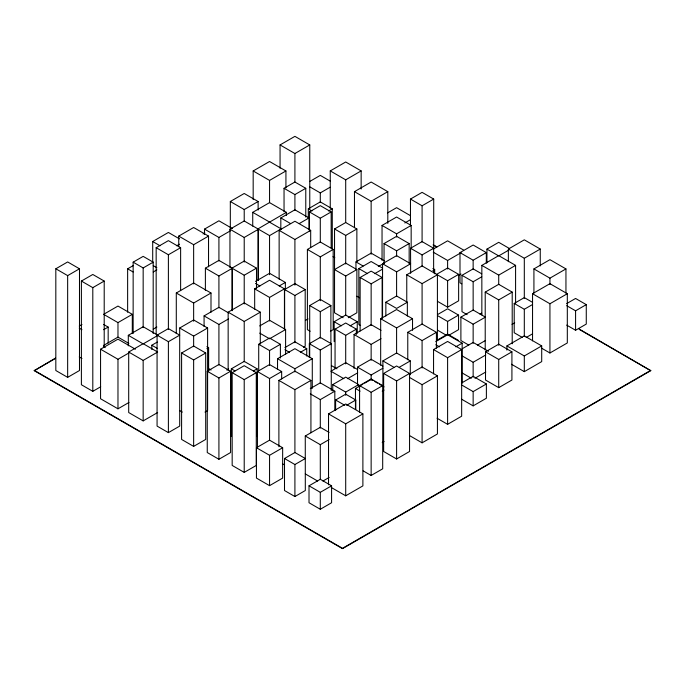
<?xml version="1.0" encoding="UTF-8"?>
<svg xmlns="http://www.w3.org/2000/svg" width="685" height="685" viewBox="0 0 685 685"><rect width="100%" height="100%" fill="white"/><g stroke="black" fill="none" stroke-linecap="round" stroke-linejoin="round"><path stroke-width="1.03" d="M55.819 268.785L67.652 261.953L79.494 268.785L79.494 370.517L67.652 377.358L55.819 370.517L55.819 268.785L67.652 275.618L79.494 268.785M280.062 168.27L280.062 144.929L294.91 136.358L309.766 144.929L309.766 208.591M253.176 199.575L253.176 170.959L269.556 161.506L285.928 170.959L285.928 187.921M280.062 144.929L294.91 153.508L309.766 144.929M100.695 386.777L92.8 391.332L81.395 384.747L81.395 281.064L92.8 274.479L104.206 281.064L104.206 347.338M152.704 262.809L152.704 241.522L168.39 232.463L179.461 238.859M230.323 228.216L230.323 201.51L244.22 193.487L258.125 201.51L258.125 210.055M253.176 170.959L269.556 180.412L285.928 170.959M156.163 334.203L156.163 247.696L168.39 240.641L180.626 247.696L180.626 290.414M133.147 333.526L133.147 262.158L143.165 256.37L153.192 262.158L153.192 333.526M178.742 246.694L178.742 236.102L193.641 227.506L208.54 236.102L208.54 266.825M81.395 281.064L92.8 287.649L104.206 281.064M127.633 312.223L127.633 268.811L133.113 265.652M204.49 234.467L204.49 229.124L218.917 220.793L232.446 228.602M176.696 245.787L179.461 244.185M133.147 262.158L143.165 267.946L153.192 262.158M230.323 201.51L244.22 209.533L258.125 201.51M203.068 233.936L204.824 232.917M156.163 247.696L168.39 254.76L180.626 247.696M284.044 211.751L284.044 188.298L294.91 182.022L305.775 188.298L305.775 217.085M178.742 236.102L193.641 244.708L208.54 236.102M252.731 226.153L252.731 212.333L269.556 202.623L286.373 212.333L286.373 215.527M309.586 181.568L320.297 175.386L330.11 181.054M153.226 271.979L156.882 269.873M330.256 208.197L330.256 170.907L345.702 161.994L361.149 170.907L361.149 189.026M229.954 267.715L229.954 229.218L244.22 220.981L269.556 235.606L281.175 228.901L269.556 222.188M204.49 229.124L218.917 237.447L230.639 230.682M284.044 188.298L294.91 194.574L305.775 188.298M79.237 326.034L81.952 324.476M286.373 212.333L257.937 228.901L257.937 279.626M309.586 186.722L320.297 192.905L330.11 187.236M229.954 229.218L244.22 237.464L258.493 229.218L258.493 280.542M330.256 170.907L345.702 179.83L361.149 170.907M280.824 229.715L280.824 217.941L294.91 209.807L308.995 217.941L308.995 229.715M205.389 290.466L205.389 268.186L218.917 260.377L232.455 268.186L232.455 310.613M308.31 218.464L308.31 208.831L320.297 201.912L332.276 208.831L332.276 249.477M103.649 329.69L108.17 327.079L108.17 343.091M578.551 328.68L650.75 370.671L342.5 548.642L34.25 370.671L55.536 358.075M34.25 370.671L55.536 358.383M309.423 230.973L309.423 211.93L320.297 205.654L331.163 211.93L331.163 247.901M132.299 314.329L117.974 306.058L103.641 314.329L117.974 322.609L132.299 314.329L132.299 333.569M279.137 279.197L279.137 230.357L294.91 221.246L310.69 230.357L310.69 247.345M176.293 333.638L176.293 293.017L193.641 282.999L210.997 293.017L210.997 312.257M299.311 223.533L308.995 217.941M354.47 227.66L354.47 191.654L371.142 182.03L387.804 191.654L387.804 223.43M328.586 210.963L332.276 208.831M231.95 310.682L231.95 268.152L244.22 261.062L256.498 268.152L256.498 288.351M205.389 268.186L218.917 275.995L232.455 268.186M309.423 211.93L320.297 218.207L331.163 211.93M103.418 345.523L117.974 337.123L128.883 343.425M128.968 402.463L117.974 408.808L100.558 398.756L100.558 349.213L117.974 339.161L135.382 349.213M128.3 345.831L128.3 335.316L143.165 326.736L158.038 335.316M279.137 230.357L294.91 239.459L310.69 230.357M176.293 293.017L193.641 303.035L210.997 293.017M354.47 191.654L371.142 201.279L387.804 191.654M231.95 268.152L244.22 275.233L256.498 268.152M153.226 329.151L156.882 327.036M343.125 317.737L334.537 312.78L334.545 228.97L345.702 222.531L356.859 228.97L356.859 261.73M157.07 335.145L168.39 328.612L179.71 335.145L168.39 341.687L157.07 335.145L157.07 426.096L168.39 432.629L179.71 426.096L179.684 328.012L193.641 319.955L207.606 328.012L207.606 410.58L204.986 412.087M128.694 352.039L143.165 343.682L157.644 352.039L143.165 360.396L128.694 352.039L128.694 412.541L143.165 420.89L157.644 412.541M157.165 335.821L143.165 343.904L128.3 335.316M310.168 331.232L307.402 329.639L307.402 249.434L320.297 241.993L333.184 249.434L333.184 329.639L330.418 331.232M100.558 349.213L117.974 359.265L128.968 352.921M255.505 281.415L269.556 273.298L285.362 282.425L285.362 289.772M151.813 349.478L151.813 345.231L157.336 342.038M204.079 326.548L204.079 315.896L218.917 307.325L228.525 312.865M334.545 228.97L345.702 235.409L356.859 228.97M254.674 309.175L254.674 288.847L269.556 280.251L284.438 288.847L284.438 329.511M410.469 225.708L410.469 199.07L422.088 192.365L433.708 199.07L433.708 249.143M387.479 212.949L396.598 207.675L410.289 215.578M307.402 249.434L320.297 256.875L333.184 249.434M228.156 370.568L228.156 312.172L244.22 302.898L260.283 312.172L260.283 344.024M382.042 260.377L382.042 225.425L396.598 217.017L411.163 225.425L411.163 248.732M279.215 285.979L285.362 282.425M179.684 328.012L193.641 336.07L207.606 328.012M410.469 199.07L422.088 205.783L433.708 199.07M204.079 315.896L218.917 324.459L228.525 318.919M254.674 288.847L269.556 297.436L284.438 288.847M284.626 329.459L284.626 289.532L294.91 283.599L305.193 289.532L305.193 346.276L303.481 347.261M404.818 222.959L410.289 219.791M181.594 352.989L193.641 346.028L205.697 352.989L205.697 439.428L193.641 446.389L181.594 439.428L181.594 352.989L193.641 359.942L205.697 352.989M228.156 312.172L244.22 321.445L260.283 312.172M382.042 225.425L396.598 233.833L411.163 225.425M384.045 263.725L384.045 243.569L396.598 236.316L409.159 243.569L409.159 263.725M284.626 289.532L294.91 295.475L305.193 289.532M355.96 269.291L355.96 261.901L371.142 253.133L384.533 260.865M206.861 348.708L208.625 347.689L208.625 371.09M356.868 269.573L345.702 263.126L334.537 269.573L345.702 276.021L356.868 269.573L356.868 312.78L348.28 317.737M360.61 325.563L358.854 324.544L358.854 268.614L371.142 261.516L382.547 268.109M259.743 325.923L269.556 320.263L285.602 329.528L285.602 354.119M384.045 243.569L396.598 250.813L409.159 243.569M309.697 357.433L309.697 305.544L320.297 299.422L330.889 305.544L330.889 344.726M382.555 263.751L396.598 255.642L410.649 263.751L396.598 271.859L382.555 263.751L382.555 318.003M378.283 266.542L384.533 262.929M360.139 330.949L360.139 277.485L371.142 271.14L382.136 277.485L382.136 318.114M410.649 273.324L410.546 248.261L422.088 241.6L433.631 248.261L433.631 272.758M374.652 273.683L382.547 269.119M207.255 371.227L218.917 364.488L230.588 371.227L230.588 452.537L218.917 459.275L207.255 452.537L207.255 371.227L218.917 377.966L230.588 371.227M258.716 370.722L258.716 344.298L269.556 338.039L280.388 344.298L280.388 358.041M285.602 329.528L269.556 338.792L259.743 333.124M309.697 305.544L320.297 311.666L330.889 305.544M305.424 320.46L308.053 318.945M360.139 277.485L371.142 283.838L382.136 277.485M410.546 248.261L422.088 254.923L433.631 248.261M433.28 249.1L447.605 240.829L463.719 250.136M226.778 370.02L228.525 369.009M231.325 436.576L231.325 368.83L244.22 361.38L257.123 368.83L257.123 436.576M258.716 344.298L269.556 350.557L280.388 344.298M232.172 372.657L244.22 365.704L256.276 372.657L256.276 465.432L244.22 472.385L232.172 465.432L232.172 372.657L244.22 379.618L256.276 372.657M406.762 302.547L406.762 274.779L422.088 265.934L447.605 280.739L447.605 307.171L437.501 301.34M284.909 347.586L294.91 341.806L306.734 348.639L306.734 356.054M334.16 341.627L334.16 321.719L345.702 315.057L357.253 321.719L357.253 333.252M253.433 370.953L257.123 368.83M461.75 283.838L459.995 282.828L459.995 252.619L473.147 245.025L486.307 252.619L486.307 263.04M277.536 369.309L277.536 358.717L294.91 348.691L312.283 358.717L312.283 388.361M433.28 252.2L447.605 260.471L461.031 252.714M257.44 448.178L257.44 371.544L269.556 364.557L281.663 371.544L281.663 378.993M432.886 270.566L434.684 269.53L434.684 273.777M309.329 357.561L309.329 343.699L320.297 337.371L331.266 343.699L331.266 390.604M335.059 368.359L335.059 329.16L345.702 323.012L356.346 329.16L356.346 334.46M385.852 316.042L385.852 302.222L396.598 296.014L407.352 302.222L407.352 316.042M300.373 352.313L306.734 348.639M436.576 274.368L447.605 268.006L458.633 274.368L458.633 300.809L447.605 307.171M406.762 274.779L422.088 283.624L437.415 274.779L437.415 339.931M350.146 325.829L357.253 321.719M486.949 262.843L486.949 249.117L498.714 242.319L509.58 248.595M459.995 252.619L473.147 260.214L486.307 252.619M257.44 371.544L269.556 378.54L281.663 371.544M309.329 343.699L320.297 350.035L331.266 343.699M335.059 329.16L345.702 335.308L356.346 329.16M407.352 302.222L396.598 308.43L385.852 302.222M380.672 365.242L380.672 318.722L396.598 309.526L412.533 318.722L412.533 330.35M354.051 368.462L354.051 334.511L371.142 324.656L381.031 330.358M277.536 358.717L294.91 368.753L312.283 358.717M447.605 280.739L458.633 274.368M458.351 275.575L461.031 274.026M278.889 446.706L278.889 380.398L294.91 371.15L310.93 380.398L310.93 432.8M467.144 314.655L461.99 311.675L461.99 275.319L473.147 268.88L481.735 273.829M508.364 261.704L508.364 249.049L524.308 239.836L540.26 249.049L540.26 265.926M481.846 314.946L481.846 265.378L498.714 255.642L515.582 265.378L515.582 303.344M508.672 250.162L498.714 255.907L486.949 249.117M461.99 275.319L473.147 281.758L481.735 276.808M380.672 318.722L396.598 327.918L412.533 318.722M354.051 334.511L371.142 344.375L381.031 338.664M278.889 380.398L294.91 389.645L310.93 380.398M508.364 249.049L524.308 258.254L540.26 249.049M481.846 265.378L498.714 275.122L515.582 265.378M437.561 314.578L447.605 308.781L458.565 315.109L458.565 329.656L448.521 335.462M310.305 388.609L320.297 382.846L334.819 391.229L334.819 410.221M407.772 359.745L407.772 332.311L422.088 324.039L436.413 332.311L436.413 348.134M485.22 350.121L485.22 292.118L498.714 284.326L512.209 292.118L512.209 343.793M357.519 384.944L357.519 367.151L371.142 359.291L382.941 366.107M332.747 390.981L332.747 384.602L345.702 377.127L358.657 384.602L358.657 386.725M533.923 293.086L533.923 268.914L549.935 259.675L565.947 268.914L565.947 293.086M347.552 378.685L357.733 372.811M437.561 315.639L447.605 321.436L458.565 315.109M382.898 386.46L382.898 360.909L396.598 352.998L410.298 360.909L410.298 374.746M460.894 317.121L473.147 310.04L485.408 317.121L473.147 324.193L460.894 317.121L460.894 340.531L468.771 345.077M407.772 332.311L422.088 340.573L436.413 332.311M310.305 393.849L320.297 399.612L334.819 391.229M485.22 292.118L498.714 299.91L512.209 292.118M357.519 367.151L371.142 375.012L382.941 368.205M480.014 314.158L481.735 313.165M332.747 384.602L345.702 392.085L358.657 384.602M436.936 340.291L447.605 334.126L458.274 340.291M435.797 341.584L447.605 334.768L462.144 343.159L462.144 383.146M359.582 412.284L359.582 385.621L371.142 378.951L382.692 385.621L382.692 468.805L371.142 475.476L363.136 470.852M335.616 410.572L335.616 400.006L345.702 394.183L355.789 400.006L355.789 409.51M355.455 409.493L355.455 388.481L362.836 384.225M364.685 383.163L371.142 379.43L372.983 380.5M383.651 373.462L396.598 365.987L409.553 373.462L409.553 451.492L396.598 458.976L383.651 451.492L383.651 373.462L396.598 380.946L409.553 373.462M533.923 268.914L549.935 278.161L565.947 268.914M256.447 447.733L269.556 440.172L282.657 447.733L282.657 478.087L269.556 485.656L256.447 478.087L256.447 447.733L269.556 455.302L282.657 447.733M399.338 367.237L410.298 360.909M433.554 373.899L433.554 349.564L447.605 341.455L461.656 349.564L461.656 416.206L447.605 424.323L437.073 418.235M522.475 337.525L514.212 332.756L514.212 303.438L524.308 297.607L532.579 302.376M532.545 340.856L532.545 293.719L549.935 283.676L567.317 293.719L567.317 342.954L549.935 352.989L541.698 348.237M328.526 484.826L328.526 413.903L345.702 403.979L362.887 413.903L362.887 485.888L345.702 495.803L331.232 487.455M346.619 405.306L355.789 400.006M359.582 385.621L371.142 392.3L382.692 385.621M455.782 346.833L462.144 343.159M409.45 374.275L422.088 366.98L437.432 375.842L437.432 433.965L422.088 442.827L409.45 435.532M382.204 391.144L384.054 390.082M514.212 303.438L524.308 309.269L532.579 304.5M284.506 458.522L294.91 464.524L305.313 458.522L294.91 452.511L284.506 458.522L284.506 490.528L294.91 496.539L305.313 490.528L305.27 435.994L320.297 427.32L329.134 432.415M462.298 348.691L473.147 342.431L488.516 351.302M433.554 349.564L447.605 357.681L461.656 349.564M512.038 324.373L514.7 322.841M477.522 345.077L485.408 340.531M532.545 293.719L549.935 303.755L567.317 293.719M328.526 413.903L345.702 423.818L362.887 413.903M409.45 377.401L422.088 384.696L437.432 375.842M305.27 435.994L320.297 444.668L329.134 439.565M566.666 303.609L575.58 298.463L586.274 304.637L586.274 324.082L575.58 330.256L566.666 325.11M485.511 351.825L498.714 344.204L511.918 351.825L511.918 380.029L498.714 387.65L485.511 380.029L485.511 351.825L498.714 359.454L511.918 351.825M462.298 355.994L473.147 362.262L485.802 354.95M506.917 350.103L506.917 345.916L524.308 335.873L541.707 345.916L541.707 361.603L524.308 371.647L511.498 364.249M526.149 337.525L532.579 333.809M566.666 305.664L575.58 310.81L586.274 304.637M461.673 382.949L473.147 376.322L486.384 383.968L486.384 398.233L473.147 405.871L461.673 399.252M474.953 378.248L485.802 371.989M506.917 345.916L524.308 355.96L541.707 345.916M382.204 442.613L384.054 441.551M309.012 485.811L320.297 479.294L331.583 485.811L331.583 502.747L320.297 509.263L309.012 502.747L309.012 485.811L320.297 492.327L331.583 485.811M461.673 384.987L473.147 391.606L486.384 383.968M322.943 481.041L329.134 477.462M34.25 370.362L342.5 548.334L650.75 370.362M433.22 244.776L436.919 246.908M433.22 245.084L435.994 246.686M579.476 329.519L650.75 370.671M432.886 268.494L434.684 269.53M308.31 208.831L312 210.963M280.824 217.941L290.508 223.533M355.96 261.901L363.101 266.02M358.854 268.614L367.631 273.683M332.987 256.652L334.802 257.697M252.731 212.333L269.556 222.043M437.561 330.187L446.688 335.462M356.851 296.211L359.531 297.761M435.797 344.726L439.428 346.833M462.298 373.034L471.34 378.248M334.16 321.719L341.258 325.829M255.505 283.436L259.889 285.979M382.898 360.909L393.858 367.237M152.704 241.522L160.084 245.787M357.733 369.609L345.702 362.665L330.898 371.21L343.853 378.685M374.832 381.562L377.598 383.163M379.439 384.225L384.054 386.888M331.403 365.576L336.96 368.787M153.226 265.652L156.882 267.758M355.455 388.481L360.07 391.144M284.909 349.684L289.455 352.313M127.633 268.811L133.113 271.979M335.616 400.006L344.786 405.306M206.861 346.67L208.625 347.689M231.325 368.83L235.015 370.953M208.445 368.504L211.066 370.02M151.813 345.231L157.336 348.425M103.649 324.476L108.17 327.079M79.237 328.124L81.952 329.69M103.418 346.576L105.242 347.62M305.27 473.892L317.643 481.041M282.451 463.736L284.232 464.764M179.684 410.58L182.296 412.087M79.237 356.945L81.952 358.512M575.58 310.81L575.58 330.256M549.935 278.161L549.935 284.463M549.935 303.755L549.935 352.989M524.308 258.254L524.308 298.335M524.308 309.269L524.308 336.489M524.308 355.96L524.308 371.647M498.714 275.122L498.714 284.609M498.714 299.91L498.714 345.257M498.714 359.454L498.714 387.65M473.147 260.214L473.147 269.59M473.147 281.758L473.147 310.63M473.147 324.193L473.147 343.348M473.147 362.262L473.147 377.17M473.147 391.606L473.147 405.871M447.605 260.471L447.605 268.991M447.605 321.436L447.605 334.948M447.605 357.681L447.605 424.323M422.088 205.783L422.088 242.002M422.088 254.923L422.088 266.645M422.088 283.624L422.088 324.219M422.088 340.573L422.088 368.008M422.088 384.696L422.088 442.827M396.598 233.833L396.598 237.01M396.598 250.813L396.598 256.121M396.598 271.859L396.598 296.331M396.598 327.918L396.598 353.297M396.598 380.946L396.598 458.976M371.142 201.279L371.142 254.229M371.142 283.838L371.142 325.538M371.142 344.375L371.142 360.293M371.142 375.012L371.142 380.243M371.142 392.3L371.142 475.476M345.702 179.83L345.702 222.445M345.702 235.409L345.702 263.948M345.702 276.021L345.702 315.006M345.702 335.308L345.702 363.915M345.702 392.085L345.702 395.271M345.702 423.818L345.702 495.803M320.297 192.905L320.297 202.246M320.297 218.207L320.297 242.541M320.297 256.875L320.297 300.724M320.297 311.666L320.297 338.133M320.297 350.035L320.297 383.078M320.297 399.612L320.297 428.108M320.297 444.668L320.297 479.406M320.297 492.327L320.297 509.263M294.91 153.508L294.91 182.15M294.91 194.574L294.91 210.56M294.91 239.459L294.91 285.123M294.91 295.475L294.91 342.757M294.91 368.753L294.91 371.929M294.91 389.645L294.91 452.742M294.91 464.524L294.91 496.539M269.556 180.412L269.556 202.674M269.556 235.606L269.556 274.711M269.556 297.436L269.556 320.982M269.556 350.557L269.556 365.353M269.556 378.54L269.556 440.267M269.556 455.302L269.556 485.656M244.22 209.533L244.22 221.281M244.22 237.464L244.22 262.055M244.22 275.233L244.22 303.943M244.22 321.445L244.22 361.791M244.22 379.618L244.22 472.385M218.917 237.447L218.917 260.985M218.917 275.995L218.917 307.822M218.917 324.459L218.917 364.968M218.917 377.966L218.917 459.275M193.641 244.708L193.641 283.898M193.641 303.035L193.641 321.214M193.641 336.07L193.641 346.661M193.641 359.942L193.641 446.389M168.39 254.76L168.39 329.519M168.39 341.687L168.39 432.629M143.165 267.946L143.165 327.601M143.165 360.396L143.165 420.89M117.974 322.609L117.974 337.568M117.974 359.265L117.974 408.808M92.8 287.649L92.8 391.332M67.652 275.618L67.652 377.358"/></g></svg>
